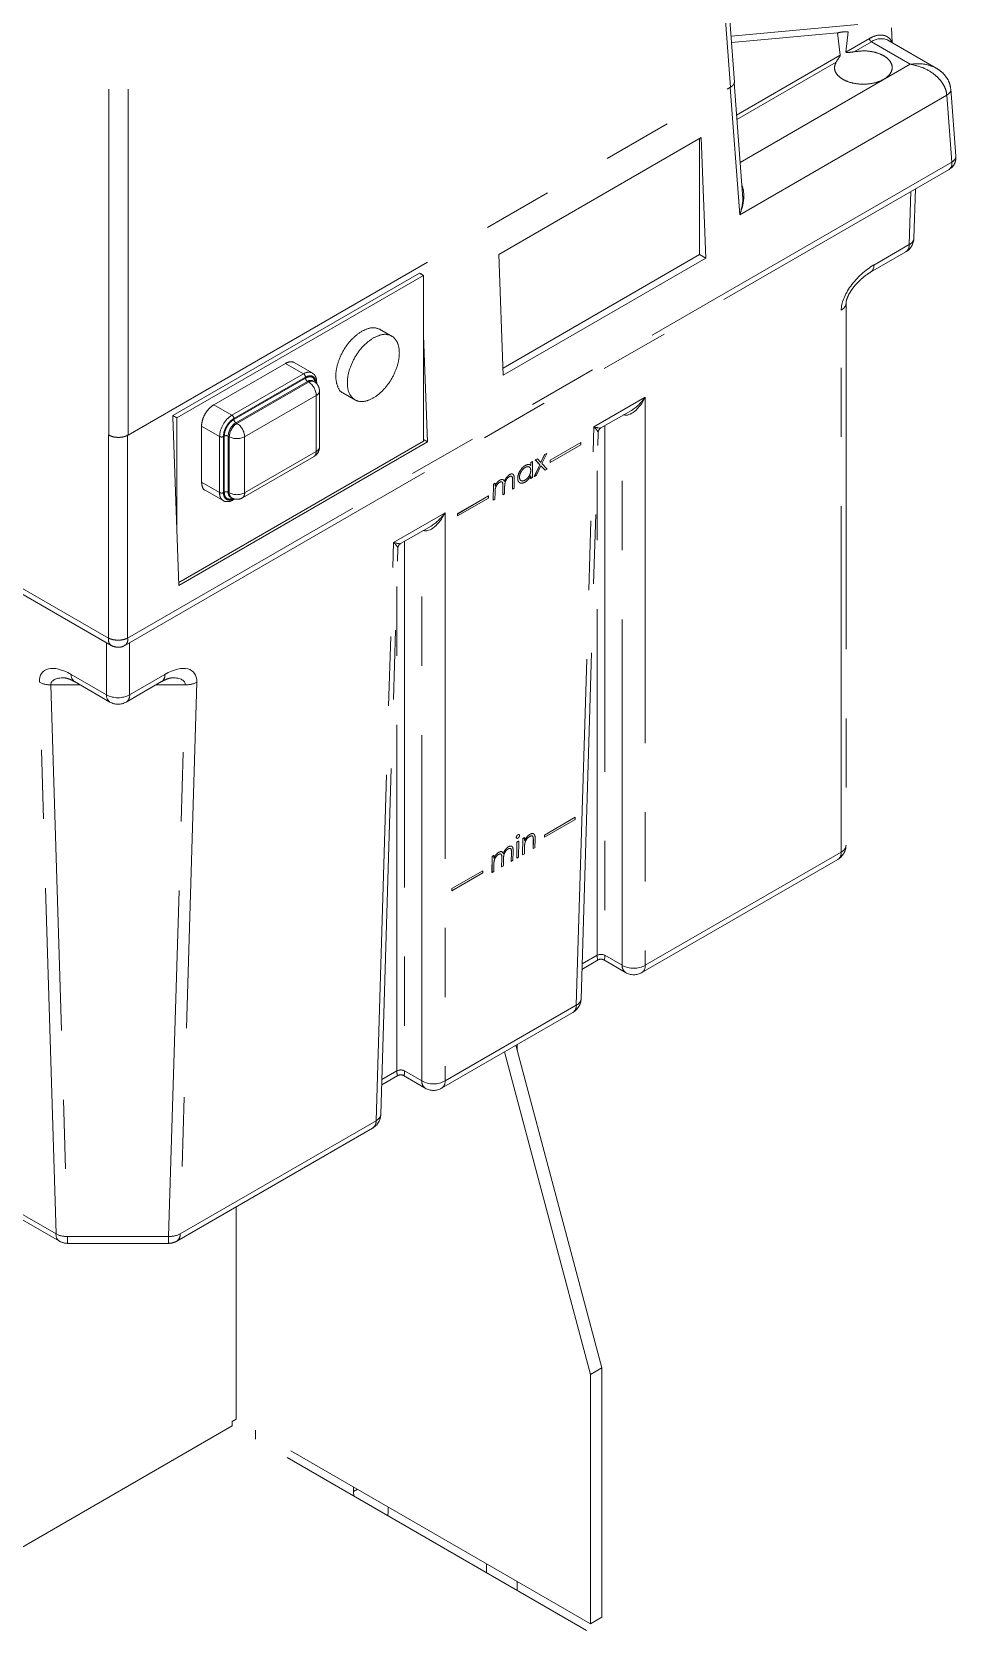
# Paper-space layout 'Blatt1' of a CAD drawing. Header units: millimetres. Extents: x 0 to 1189, y 0 to 841.
# Drawn here: x 793.95 to 810.92, y 115.37 to 144.65 of the extents above; entities that cross this region are included whole.
import ezdxf

# ---------------------------------------------------------------- set-up
doc = ezdxf.new("R2010")
doc.units = ezdxf.units.MM
doc.linetypes.add('PHANTOM', pattern=[12.7, 6.35, -1.27, 1.27, -1.27, 1.27, -1.27])

psp = doc.layouts.new('Blatt1')

# ---------------------------------------------------------------- linework, layer by layer
at = {"color": 8, "linetype": 'PHANTOM', "lineweight": 18}
for p, q in [((806.773, 143.631), (806.176, 151.524)), ((795.36, 137.246), (795.36, 145.484)), ((795.713, 137.246), (795.713, 145.484)), ((809.325, 144.526), (808.893, 144.277)), ((809.36, 144.465), (809.041, 144.281)), ((809.36, 144.465), (810.073, 144.053)), ((808.789, 144.217), (806.886, 143.119)), ((806.892, 143.04), (808.712, 144.091)), ((810.073, 144.053), (806.952, 142.251)), ((806.943, 141.288), (806.766, 143.627)), ((810.745, 143.483), (806.943, 141.288)), ((810.837, 142.254), (810.745, 143.483)), ((810.054, 140.742), (810.084, 141.716)), ((809.406, 140.368), (810.054, 140.742)), ((808.806, 129.592), (808.806, 139.54)), ((798.603, 138.563), (798.935, 138.371)), ((797.62, 137.612), (798.935, 138.371)), ((797.656, 137.55), (798.971, 138.31)), ((797.656, 137.534), (798.971, 138.293)), ((799.006, 138.232), (797.691, 137.473)), ((797.712, 137.461), (799.027, 138.22)), ((799.006, 138.232), (799.027, 138.22)), ((797.854, 137.216), (799.169, 137.975)), ((799.169, 137.975), (799.169, 136.946)), ((804.264, 137.4), (805.209, 137.945)), ((805.209, 137.945), (805.209, 127.515)), ((797.288, 137.803), (797.62, 137.612)), ((797.062, 137.412), (797.394, 137.22)), ((797.691, 137.473), (797.712, 137.461)), ((803.943, 126.785), (804.264, 137.4)), ((804.466, 137.419), (804.466, 127.699)), ((804.784, 127.515), (804.784, 137.603)), ((795.353, 133.519), (795.353, 137.251)), ((795.706, 137.251), (795.706, 133.519)), ((797.394, 136.191), (797.394, 137.22)), ((797.465, 136.191), (797.465, 137.22)), ((797.479, 136.199), (797.479, 137.228)), ((797.55, 137.228), (797.571, 137.216)), ((797.55, 137.228), (797.55, 136.199)), ((797.571, 136.187), (797.571, 137.216)), ((797.854, 136.187), (797.854, 137.216)), ((799.169, 136.946), (797.854, 136.187)), ((804.325, 127.699), (804.325, 136.622)), ((797.062, 136.383), (797.394, 136.191)), ((797.571, 136.187), (797.55, 136.199)), ((802.595, 136.302), (802.594, 136.303)), ((802.772, 136.414), (802.771, 136.415)), ((800.587, 135.277), (801.532, 135.822)), ((801.532, 135.822), (801.532, 125.392)), ((800.266, 124.662), (800.587, 135.277)), ((800.789, 135.296), (800.789, 125.576)), ((801.108, 125.392), (801.108, 135.48)), ((800.648, 125.576), (800.648, 134.5)), ((795.353, 133.501), (795.354, 133.519)), ((795.318, 132.48), (795.318, 133.437)), ((795.742, 133.437), (795.742, 132.48)), ((794.391, 122.585), (794.085, 132.71)), ((794.83, 132.664), (794.297, 132.664)), ((794.297, 132.664), (794.603, 122.539)), ((794.67, 132.854), (795.318, 132.48)), ((795.742, 132.48), (796.39, 132.854)), ((796.763, 132.664), (796.229, 132.664)), ((796.457, 122.539), (796.763, 132.664)), ((796.975, 132.71), (796.669, 122.585)), ((803.154, 129.795), (803.153, 129.796)), ((802.574, 129.472), (802.573, 129.472)), ((802.751, 129.584), (802.75, 129.584)), ((805.209, 127.515), (808.806, 129.592)), ((804.05, 127.54), (804.325, 127.699)), ((804.466, 127.699), (804.784, 127.515)), ((801.532, 125.392), (803.943, 126.785)), ((800.373, 125.418), (800.648, 125.576)), ((800.789, 125.576), (801.108, 125.392)), ((790.425, 124.874), (794.391, 122.585)), ((796.669, 122.585), (800.266, 124.662)), ((794.603, 122.539), (796.457, 122.539)), ((794.603, 122.539), (794.603, 122.412)), ((796.457, 122.539), (796.457, 122.412)), ((799.853, 117.859), (799.924, 117.9))]:
    psp.add_line(p, q, dxfattribs=at)
at = {"color": 7, "linetype": 'PHANTOM', "lineweight": 18}
for p, q in [((806.847, 143.726), (806.248, 151.641)), ((809.114, 144.782), (806.783, 144.566)), ((808.893, 144.277), (808.934, 144.647)), ((809.731, 144.72), (809.741, 144.461)), ((806.792, 144.449), (808.74, 144.629)), ((808.789, 144.217), (808.74, 144.629)), ((810.548, 143.982), (809.66, 144.495)), ((795.713, 137.246), (806.773, 143.631)), ((806.996, 141.669), (806.841, 143.717)), ((810.91, 142.368), (810.817, 143.6)), ((802.521, 140.564), (806.235, 142.707)), ((806.206, 140.559), (806.206, 142.691)), ((806.235, 142.707), (806.319, 140.493)), ((795.655, 133.387), (810.787, 142.122)), ((810.837, 142.254), (795.706, 133.519)), ((810.837, 142.254), (810.838, 142.255)), ((810.142, 140.86), (810.169, 141.766)), ((802.601, 138.347), (802.521, 140.564)), ((802.597, 138.475), (806.206, 140.559)), ((806.206, 140.559), (806.319, 140.493)), ((809.344, 140.235), (809.992, 140.609)), ((806.319, 140.493), (802.601, 138.347)), ((796.537, 137.607), (801.062, 140.22)), ((796.61, 137.565), (801.136, 140.177)), ((801.062, 140.22), (801.136, 140.177)), ((801.083, 140.207), (801.092, 140.213)), ((801.092, 140.213), (801.093, 140.202)), ((801.136, 137.132), (801.136, 140.177)), ((808.894, 139.667), (808.894, 129.719)), ((800.563, 139.058), (800.332, 139.191)), ((801.136, 139.072), (801.21, 137.122)), ((797.288, 137.803), (798.603, 138.563)), ((799.095, 138.387), (798.763, 138.579)), ((799.127, 138.23), (799.106, 138.242)), ((799.176, 138.185), (799.176, 138.22)), ((799.176, 138.22), (799.176, 138.219)), ((799.227, 137.028), (799.227, 138.057)), ((799.658, 138.022), (799.888, 137.889)), ((796.537, 137.607), (796.538, 137.583)), ((796.61, 137.565), (796.537, 137.607)), ((804.395, 137.378), (804.953, 137.7)), ((796.648, 134.488), (796.537, 137.583)), ((796.61, 137.565), (796.61, 135.545)), ((797.062, 136.383), (797.062, 137.412)), ((795.353, 137.251), (795.36, 137.246)), ((796.646, 134.54), (801.136, 137.132)), ((801.21, 137.122), (796.648, 134.488)), ((801.136, 137.164), (801.21, 137.122)), ((804.027, 137.111), (803.461, 136.784)), ((803.461, 136.743), (804.027, 137.07)), ((804.028, 137.11), (803.462, 136.784)), ((804.028, 137.11), (804.027, 137.111)), ((804.027, 137.07), (804.028, 137.11)), ((804.031, 126.902), (804.345, 137.294)), ((797.812, 136.095), (799.127, 136.854)), ((803.108, 136.689), (803.109, 136.744)), ((803.109, 136.744), (803.141, 136.762)), ((803.11, 136.743), (803.109, 136.744)), ((803.109, 136.688), (803.11, 136.743)), ((803.11, 136.743), (803.141, 136.761)), ((803.141, 136.761), (803.137, 136.466)), ((803.141, 136.761), (803.141, 136.762)), ((803.19, 136.791), (803.228, 136.812)), ((803.274, 136.703), (803.19, 136.791)), ((803.191, 136.79), (803.19, 136.791)), ((803.191, 136.79), (803.229, 136.812)), ((803.275, 136.703), (803.191, 136.79)), ((803.229, 136.812), (803.228, 136.812)), ((803.229, 136.812), (803.294, 136.744)), ((803.293, 136.744), (803.361, 136.889)), ((803.294, 136.744), (803.362, 136.889)), ((803.4, 136.911), (803.312, 136.724)), ((803.361, 136.889), (803.399, 136.911)), ((803.362, 136.889), (803.361, 136.889)), ((803.362, 136.889), (803.4, 136.911)), ((803.4, 136.911), (803.399, 136.911)), ((803.461, 136.784), (803.461, 136.744)), ((803.462, 136.784), (803.461, 136.784)), ((803.462, 136.784), (803.461, 136.743)), ((803.461, 136.743), (803.461, 136.744)), ((802.719, 136.522), (802.718, 136.523)), ((802.867, 136.457), (802.866, 136.458)), ((803.005, 136.688), (803.004, 136.688)), ((803.104, 136.448), (803.105, 136.498)), ((803.105, 136.447), (803.104, 136.448)), ((803.105, 136.447), (803.106, 136.499)), ((803.137, 136.466), (803.105, 136.447)), ((803.107, 136.595), (803.107, 136.595)), ((803.172, 136.487), (803.274, 136.703)), ((803.173, 136.487), (803.172, 136.487)), ((803.173, 136.487), (803.275, 136.703)), ((803.211, 136.508), (803.173, 136.487)), ((803.293, 136.683), (803.211, 136.508)), ((803.275, 136.703), (803.274, 136.703)), ((803.37, 136.601), (803.293, 136.683)), ((803.371, 136.601), (803.293, 136.683)), ((803.312, 136.724), (803.409, 136.623)), ((803.371, 136.601), (803.37, 136.601)), ((803.409, 136.623), (803.371, 136.601)), ((797.128, 136.236), (797.46, 136.044)), ((802.415, 136.05), (802.42, 136.346)), ((802.416, 136.05), (802.421, 136.345)), ((802.42, 136.346), (802.452, 136.364)), ((802.421, 136.345), (802.42, 136.346)), ((802.421, 136.345), (802.452, 136.364)), ((802.45, 136.192), (802.448, 136.068)), ((802.452, 136.364), (802.452, 136.312)), ((802.452, 136.364), (802.452, 136.364)), ((802.488, 136.375), (802.487, 136.375)), ((802.542, 136.42), (802.541, 136.421)), ((802.592, 136.152), (802.594, 136.303)), ((802.593, 136.152), (802.592, 136.152)), ((802.593, 136.152), (802.595, 136.302)), ((802.625, 136.17), (802.593, 136.152)), ((802.626, 136.285), (802.625, 136.17)), ((802.769, 136.254), (802.771, 136.415)), ((802.77, 136.254), (802.769, 136.254)), ((802.77, 136.254), (802.772, 136.414)), ((802.801, 136.272), (802.77, 136.254)), ((802.804, 136.432), (802.801, 136.272)), ((803.001, 136.418), (803, 136.419)), ((797.591, 136.107), (797.612, 136.095)), ((797.645, 136.058), (797.672, 136.073)), ((802.33, 136.131), (801.764, 135.805)), ((801.764, 135.764), (802.33, 136.09)), ((802.331, 136.131), (801.765, 135.804)), ((802.331, 136.131), (802.33, 136.131)), ((802.33, 136.09), (802.331, 136.131)), ((802.416, 136.05), (802.415, 136.05)), ((802.448, 136.068), (802.416, 136.05)), ((800.718, 135.255), (801.277, 135.578)), ((801.764, 135.805), (801.764, 135.764)), ((801.765, 135.804), (801.764, 135.805)), ((801.765, 135.804), (801.764, 135.764)), ((801.764, 135.764), (801.764, 135.764)), ((800.354, 124.78), (800.668, 135.172)), ((792.866, 134.852), (795.405, 133.387)), ((795.353, 133.519), (792.955, 134.904)), ((795.353, 133.519), (795.354, 133.519)), ((795.706, 133.519), (795.706, 133.519)), ((794.732, 132.721), (795.38, 132.347)), ((795.68, 132.347), (796.328, 132.721)), ((803.922, 130.232), (803.356, 129.905)), ((803.356, 129.864), (803.922, 130.191)), ((803.923, 130.231), (803.357, 129.905)), ((803.923, 130.231), (803.922, 130.232)), ((803.922, 130.191), (803.923, 130.231)), ((802.841, 129.862), (802.84, 129.862)), ((802.848, 129.481), (802.852, 129.777)), ((802.848, 129.481), (802.853, 129.776)), ((802.852, 129.777), (802.884, 129.795)), ((802.853, 129.776), (802.852, 129.777)), ((802.853, 129.776), (802.885, 129.795)), ((802.87, 129.91), (802.87, 129.91)), ((802.885, 129.795), (802.88, 129.499)), ((802.885, 129.795), (802.884, 129.795)), ((802.956, 129.544), (802.961, 129.84)), ((802.957, 129.544), (802.962, 129.839)), ((802.961, 129.84), (802.993, 129.858)), ((802.962, 129.839), (802.961, 129.84)), ((802.962, 129.839), (802.993, 129.858)), ((802.993, 129.858), (802.993, 129.804)), ((802.993, 129.858), (802.993, 129.858)), ((803.092, 129.92), (803.091, 129.92)), ((803.151, 129.86), (803.151, 129.861)), ((803.151, 129.657), (803.153, 129.796)), ((803.152, 129.656), (803.154, 129.795)), ((803.186, 129.825), (803.184, 129.674)), ((803.356, 129.905), (803.356, 129.865)), ((803.357, 129.905), (803.356, 129.905)), ((803.357, 129.905), (803.356, 129.864)), ((803.356, 129.864), (803.356, 129.865)), ((802.394, 129.22), (802.399, 129.515)), ((802.395, 129.219), (802.4, 129.515)), ((802.399, 129.515), (802.431, 129.534)), ((802.4, 129.515), (802.399, 129.515)), ((802.4, 129.515), (802.431, 129.533)), ((802.431, 129.533), (802.431, 129.534)), ((802.431, 129.533), (802.431, 129.482)), ((802.467, 129.544), (802.466, 129.544)), ((802.52, 129.59), (802.52, 129.59)), ((802.571, 129.322), (802.573, 129.472)), ((802.572, 129.321), (802.574, 129.472)), ((802.605, 129.454), (802.604, 129.339)), ((802.697, 129.692), (802.697, 129.692)), ((802.748, 129.424), (802.75, 129.584)), ((802.749, 129.423), (802.748, 129.424)), ((802.749, 129.423), (802.751, 129.584)), ((802.78, 129.442), (802.749, 129.423)), ((802.783, 129.602), (802.78, 129.442)), ((802.88, 129.499), (802.848, 129.481)), ((802.848, 129.481), (802.848, 129.481)), ((802.957, 129.544), (802.956, 129.544)), ((802.989, 129.562), (802.957, 129.544)), ((802.99, 129.669), (802.989, 129.562)), ((803.152, 129.656), (803.151, 129.657)), ((803.184, 129.674), (803.152, 129.656)), ((805.147, 127.382), (808.744, 129.459)), ((802.225, 129.252), (801.659, 128.926)), ((801.659, 128.885), (802.225, 129.211)), ((802.226, 129.252), (801.66, 128.925)), ((802.226, 129.252), (802.225, 129.252)), ((802.225, 129.211), (802.226, 129.252)), ((802.395, 129.219), (802.394, 129.22)), ((802.427, 129.237), (802.395, 129.219)), ((802.429, 129.362), (802.427, 129.237)), ((802.572, 129.321), (802.571, 129.322)), ((802.604, 129.339), (802.572, 129.321)), ((801.659, 128.926), (801.659, 128.885)), ((801.66, 128.925), (801.659, 128.926)), ((801.66, 128.925), (801.659, 128.885)), ((801.659, 128.885), (801.659, 128.885)), ((804.047, 127.441), (804.346, 127.614)), ((804.446, 127.614), (804.847, 127.382)), ((801.47, 125.259), (803.881, 126.652)), ((802.623, 125.925), (804.202, 120.003)), ((802.835, 126.047), (804.414, 120.125)), ((802.858, 126.061), (802.858, 125.959)), ((800.37, 125.319), (800.669, 125.491)), ((800.769, 125.491), (801.17, 125.259)), ((790.425, 124.777), (794.453, 122.452)), ((796.607, 122.452), (800.204, 124.529)), ((797.697, 123.081), (797.697, 119.186)), ((794.603, 122.412), (796.457, 122.412)), ((804.414, 120.125), (804.202, 120.003)), ((804.414, 120.125), (804.414, 115.553)), ((804.202, 120.003), (804.202, 115.43)), ((797.697, 119.186), (797.626, 119.145)), ((804.202, 115.43), (797.697, 119.186)), ((797.626, 119.063), (792.652, 116.192)), ((797.626, 119.063), (797.626, 119.145)), ((804.131, 115.308), (797.626, 119.063)), ((798.05, 118.818), (798.05, 118.981)), ((799.853, 117.859), (799.853, 117.941)), ((799.861, 117.773), (799.853, 117.859)), ((800.49, 117.491), (800.482, 117.414)), ((800.49, 117.573), (800.49, 117.491)), ((802.293, 116.369), (802.293, 116.532)), ((802.858, 116.206), (802.858, 116.042)), ((804.414, 115.553), (804.202, 115.43))]:
    psp.add_line(p, q, dxfattribs=at)
at = {"color": 7, "linetype": 'PHANTOM', "lineweight": 18, "flags": 128}
psp.add_lwpolyline([(809.66, 144.495), (809.653, 144.499), (809.65, 144.5)], dxfattribs=at)
at = {"color": 8, "linetype": 'PHANTOM', "lineweight": 18}
for centre, radius, start, end in [((809.401, 144.53), 0.0768, 182.6055, 237.3945), ((809.538, 144.214), 0.308, 68.6184, 125.2229), ((810.707, 142.229), 0.133, 306.6204, 11.2374), ((809.995, 140.878), 0.148, 293.594, 352.9636), ((809.906, 140.73), 0.149, 305.3585, 4.6077), ((809.258, 140.356), 0.149, 305.7014, 4.5786), ((808.739, 139.681), 0.156, 295.6401, 354.8642), ((799.028, 138.249), 0.153, 63.8849, 127.2693), ((798.894, 138.306), 0.0768, 2.6055, 57.3945), ((799.048, 138.297), 0.0768, 182.6055, 237.3945), ((799.065, 138.15), 0.101, 66.3734, 125.558), ((799.086, 138.138), 0.101, 65.7021, 125.6168), ((798.862, 137.961), 0.307, 2.6055, 57.3945), ((799.127, 138.066), 0.101, 294.3755, 354.2961), ((797.885, 137.197), 0.492, 122.6055, 177.3945), ((797.579, 137.547), 0.0768, 2.6055, 57.3945), ((797.857, 137.214), 0.307, 122.6055, 177.3945), ((797.878, 137.202), 0.307, 122.6055, 177.3945), ((797.732, 137.538), 0.0768, 182.6055, 237.3945), ((797.547, 137.202), 0.307, 2.6055, 57.3945), ((797.429, 137.288), 0.0769, 242.6097, 297.3903), ((797.514, 137.16), 0.0769, 62.6097, 117.3903), ((797.712, 137.489), 0.307, 242.6097, 297.3903), ((799.127, 137.038), 0.101, 294.3747, 354.3052), ((799.071, 136.935), 0.0986, 305.0133, 6.2988), ((797.554, 136.175), 0.161, 174.3939, 234.1378), ((797.429, 136.259), 0.0769, 242.6097, 297.3903), ((797.514, 136.131), 0.0769, 62.6097, 117.3903), ((797.647, 136.188), 0.0983, 173.6387, 235.6728), ((797.669, 136.176), 0.0986, 173.7003, 234.9959), ((797.712, 136.46), 0.307, 242.6097, 297.3903), ((797.756, 136.176), 0.0985, 304.8922, 6.3099), ((797.63, 136.078), 0.0252, 306.4028, 5.5587), ((795.58, 133.492), 0.129, 305.3914, 12.3792), ((795.478, 133.489), 0.126, 174.3804, 234.2929), ((794.279, 133.09), 0.427, 242.9134, 272.3715), ((794.818, 132.842), 0.149, 175.3923, 234.6415), ((796.242, 132.842), 0.149, 305.3585, 4.6077), ((796.781, 133.09), 0.427, 267.6285, 297.0866), ((795.466, 132.468), 0.149, 175.3923, 234.6415), ((795.53, 132.874), 0.448, 241.7256, 298.2744), ((795.594, 132.468), 0.149, 305.3585, 4.6077), ((808.739, 129.733), 0.156, 295.6401, 354.8642), ((808.658, 129.58), 0.149, 305.3585, 4.6077), ((804.396, 127.567), 0.149, 61.7256, 118.2744), ((804.997, 127.909), 0.448, 241.7256, 298.2744), ((804.933, 127.503), 0.149, 175.3923, 234.6415), ((805.061, 127.503), 0.149, 305.3585, 4.6077), ((803.795, 126.773), 0.149, 305.3585, 4.6077), ((803.884, 126.92), 0.148, 293.594, 352.9636), ((800.719, 125.445), 0.149, 61.7256, 118.2744), ((801.256, 125.381), 0.149, 175.3923, 234.6415), ((801.32, 125.787), 0.448, 241.7256, 298.2744), ((801.384, 125.381), 0.149, 305.3585, 4.6077), ((800.207, 124.798), 0.148, 293.594, 352.9636), ((800.118, 124.65), 0.149, 305.3585, 4.6077), ((794.539, 122.573), 0.149, 175.3923, 234.6415), ((794.585, 122.965), 0.427, 242.9134, 272.3715), ((796.474, 122.965), 0.427, 267.6285, 297.0866), ((796.521, 122.573), 0.149, 305.3585, 4.6077)]:
    psp.add_arc(centre, radius, start, end, dxfattribs=at)
at = {"color": 7, "linetype": 'PHANTOM', "lineweight": 18}
for centre, radius, start, end in [((809.842, 140.869), 0.3, 299.9973, 358.2684), ((795.53, 132.607), 0.3, 240.0027, 299.9973), ((808.594, 129.719), 0.3, 299.9973, 0), ((804.396, 127.527), 0.1, 61.6349, 115.1038), ((804.997, 127.642), 0.3, 240.0027, 299.9973), ((803.731, 126.911), 0.3, 299.9973, 358.2684), ((800.719, 125.404), 0.1, 61.6349, 115.1038), ((801.32, 125.519), 0.3, 240.0027, 299.9973), ((800.054, 124.789), 0.3, 299.9973, 358.2684), ((794.603, 122.712), 0.3, 240.0027, 270), ((796.457, 122.712), 0.3, 270, 299.9973)]:
    psp.add_arc(centre, radius, start, end, dxfattribs=at)
at = {"color": 8, "linetype": 'PHANTOM', "lineweight": 18}
for centre, major_axis, ratio, start_param, end_param in [((809.406, 139.887), (0.536, 0.526), 0.512361, 1.105369, 2.676166), ((804.997, 138.072), (0.199, 0.449), 0.500498, 3.197682, 4.651326), ((804.997, 138.072), (0.291, 0.397), 0.500188, 3.991982, 4.760008), ((804.052, 137.526), (0.292, -0.236), 0.123085, 0.093428, 0.861228), ((804.052, 137.526), (0.346, -0.145), 0.122698, 5.422038, 6.204263), ((801.32, 135.949), (0.199, 0.449), 0.500498, 3.197682, 4.651326), ((801.32, 135.949), (0.291, 0.397), 0.500188, 3.991982, 4.760008), ((800.375, 135.404), (0.292, -0.236), 0.123085, 0.093428, 0.861228), ((800.375, 135.404), (0.346, -0.145), 0.122698, 5.422038, 6.204263), ((794.685, 132.364), (0.536, -0.536), 0.502138, 2.060629, 3.631425), ((796.375, 132.364), (0.536, 0.536), 0.502138, 5.793353, 7.364149), ((794.897, 132.491), (0.595, -0.208), 0.363034, 2.337047, 3.29244), ((796.163, 132.491), (0.595, 0.208), 0.363034, 6.132338, 7.087731), ((804.396, 127.989), (0.054, 0.376), 0.119805, 2.46768, 3.235706), ((804.396, 127.989), (-0.054, 0.376), 0.119805, 3.047479, 3.815505), ((800.719, 125.866), (0.054, 0.376), 0.119805, 2.46768, 3.235706), ((800.719, 125.866), (-0.054, 0.376), 0.119805, 3.047479, 3.815505)]:
    psp.add_ellipse(centre, major_axis=major_axis, ratio=ratio, start_param=start_param, end_param=end_param, dxfattribs=at)
at = {"color": 7, "linetype": 'PHANTOM', "lineweight": 18}
for points in [[(808.74, 144.629), (808.766, 144.635), (808.818, 144.648), (808.895, 144.647), (808.934, 144.647)], [(809.041, 144.281), (809.099, 144.289), (809.214, 144.305), (809.393, 144.285), (809.55, 144.235), (809.669, 144.157), (809.738, 144.061), (809.748, 143.957), (809.698, 143.857), (809.593, 143.772), (809.446, 143.712), (809.273, 143.683), (809.094, 143.689), (808.927, 143.728), (808.792, 143.797), (808.705, 143.888), (808.671, 143.991), (808.698, 144.058), (808.712, 144.091)], [(800.216, 139.03), (800.279, 139.058), (800.404, 139.114), (800.563, 139.078), (800.669, 138.957), (800.706, 138.762), (800.669, 138.524), (800.563, 138.279), (800.404, 138.065), (800.216, 137.914), (800.029, 137.848), (799.87, 137.879), (799.764, 138.001), (799.727, 138.196), (799.764, 138.435), (799.87, 138.678), (800.029, 138.897), (800.154, 138.986), (800.216, 139.03)], [(797.062, 137.412), (797.065, 137.448), (797.072, 137.52), (797.124, 137.637), (797.199, 137.74), (797.258, 137.782), (797.288, 137.803)]]:
    psp.add_open_spline(points, degree=3, dxfattribs=at)
at = {"color": 8, "linetype": 'PHANTOM', "lineweight": 18}
for points, knots in [([(809.741, 144.461), (809.72, 144.492), (809.688, 144.539), (809.633, 144.569), (809.603, 144.579), (809.587, 144.583), (809.579, 144.585), (809.575, 144.585), (809.573, 144.586), (809.572, 144.586), (809.572, 144.586), (809.571, 144.586), (809.571, 144.586), (809.571, 144.586), (809.571, 144.586), (809.571, 144.586), (809.571, 144.586), (809.571, 144.586), (809.571, 144.586), (809.571, 144.586), (809.571, 144.586), (809.57, 144.586), (809.568, 144.586), (809.527, 144.592), (809.447, 144.587), (809.363, 144.545), (809.325, 144.526)], [0, 0, 0, 0, 0.245078, 0.372548, 0.436431, 0.468377, 0.484351, 0.492337, 0.496331, 0.498327, 0.499326, 0.499825, 0.500075, 0.500199, 0.500262, 0.500293, 0.500309, 0.500316, 0.50032, 0.500322, 0.500324, 0.50085, 0.504841, 0.515795, 0.780174, 1, 1, 1, 1]), ([(810.073, 144.053), (810.156, 144.06), (810.325, 144.075), (810.466, 144.017), (810.538, 143.988)], [0, 0, 0, 0, 0.489717, 1, 1, 1, 1]), ([(810.745, 143.483), (810.741, 143.513), (810.732, 143.575), (810.691, 143.669), (810.628, 143.762), (810.51, 143.879), (810.322, 143.997), (810.155, 144.035), (810.073, 144.053)], [0, 0, 0, 0, 0.110883, 0.224851, 0.346771, 0.478073, 0.744403, 1, 1, 1, 1]), ([(810.815, 143.595), (810.816, 143.592), (810.824, 143.572), (810.804, 143.53), (810.764, 143.499), (810.745, 143.483)], [0, 0, 0, 0, 0.052839, 0.52642, 1, 1, 1, 1]), ([(806.984, 141.822), (806.99, 141.808), (807.015, 141.744), (807.022, 141.615), (807.001, 141.447), (806.962, 141.341), (806.943, 141.288)], [0, 0, 0, 0, 0.0822952, 0.3863607, 0.692556, 1, 1, 1, 1]), ([(806.943, 141.288), (806.975, 141.398), (807.012, 141.523), (806.994, 141.651), (806.991, 141.668)], [0, 0, 0, 0, 0.869214, 1, 1, 1, 1]), ([(798.971, 138.31), (798.995, 138.321), (799.032, 138.337), (799.076, 138.336), (799.107, 138.325), (799.131, 138.304), (799.155, 138.266), (799.159, 138.226), (799.162, 138.199)], [0, 0, 0, 0, 0.239443, 0.369785, 0.5, 0.630342, 0.760557, 1, 1, 1, 1]), ([(798.971, 138.293), (798.993, 138.303), (799.027, 138.319), (799.069, 138.317), (799.097, 138.307), (799.119, 138.288), (799.135, 138.266), (799.138, 138.247), (799.139, 138.241)], [0, 0, 0, 0, 0.2902067, 0.4480223, 0.6060038, 0.7638195, 0.9218011, 1, 1, 1, 1]), ([(797.465, 137.22), (797.467, 137.249), (797.471, 137.294), (797.495, 137.359), (797.52, 137.408), (797.55, 137.454), (797.595, 137.508), (797.632, 137.534), (797.656, 137.55)], [0, 0, 0, 0, 0.239443, 0.369785, 0.5, 0.630342, 0.760557, 1, 1, 1, 1]), ([(797.479, 137.228), (797.481, 137.255), (797.485, 137.297), (797.507, 137.357), (797.53, 137.403), (797.558, 137.445), (797.599, 137.494), (797.633, 137.518), (797.656, 137.534)], [0, 0, 0, 0, 0.239443, 0.369653, 0.5, 0.63021, 0.760557, 1, 1, 1, 1]), ([(797.656, 136.081), (797.632, 136.07), (797.595, 136.053), (797.55, 136.055), (797.52, 136.066), (797.495, 136.086), (797.471, 136.124), (797.467, 136.165), (797.465, 136.191)], [0, 0, 0, 0, 0.2394429, 0.3697849, 0.5000001, 0.6303419, 0.7605571, 1, 1, 1, 1]), ([(797.608, 136.08), (797.602, 136.078), (797.584, 136.07), (797.558, 136.073), (797.53, 136.083), (797.507, 136.102), (797.485, 136.137), (797.481, 136.175), (797.479, 136.199)], [0, 0, 0, 0, 0.0783011, 0.2360992, 0.3940632, 0.5518614, 0.7098255, 1, 1, 1, 1])]:
    psp.add_open_spline(points, degree=3, knots=knots, dxfattribs=at)
at = {"color": 7, "linetype": 'PHANTOM', "lineweight": 18}
for points, knots in [([(808.712, 144.091), (808.727, 144.115), (808.747, 144.148), (808.777, 144.19), (808.787, 144.207), (808.789, 144.213), (808.789, 144.216), (808.789, 144.217), (808.789, 144.217)], [0, 0, 0, 0, 0.6464128, 0.878906, 0.9535389, 0.978692, 0.9895142, 1, 1, 1, 1]), ([(809.041, 144.281), (809.007, 144.276), (808.959, 144.269), (808.915, 144.268), (808.899, 144.27), (808.894, 144.272), (808.893, 144.275), (808.893, 144.276), (808.893, 144.277)], [0, 0, 0, 0, 0.609912, 0.848885, 0.930556, 0.970398, 0.985813, 1, 1, 1, 1]), ([(810.817, 143.595), (810.81, 143.638), (810.796, 143.723), (810.729, 143.832), (810.646, 143.92), (810.581, 143.961), (810.549, 143.982)], [0, 0, 0, 0, 0.268099, 0.524429, 0.766866, 1, 1, 1, 1]), ([(806.773, 143.631), (806.784, 143.638), (806.807, 143.653), (806.835, 143.687), (806.852, 143.717), (806.845, 143.737), (806.844, 143.739)], [0, 0, 0, 0, 0.247316, 0.48808, 0.94795, 1, 1, 1, 1]), ([(810.785, 142.124), (810.803, 142.135), (810.848, 142.162), (810.893, 142.232), (810.912, 142.306), (810.914, 142.354), (810.909, 142.373), (810.909, 142.374)], [0, 0, 0, 0, 0.215923, 0.526944, 0.804673, 0.993249, 1, 1, 1, 1]), ([(810.908, 142.368), (810.909, 142.366), (810.916, 142.346), (810.896, 142.303), (810.857, 142.271), (810.838, 142.255)], [0, 0, 0, 0, 0.052327, 0.526135, 1, 1, 1, 1]), ([(808.894, 139.667), (808.894, 139.671), (808.894, 139.682), (808.901, 139.716), (808.918, 139.768), (808.951, 139.84), (809.005, 139.926), (809.08, 140.02), (809.172, 140.112), (809.264, 140.186), (809.321, 140.221), (809.344, 140.235)], [0, 0, 0, 0, 0.042743, 0.101263, 0.168013, 0.257978, 0.376689, 0.520266, 0.687363, 0.871823, 1, 1, 1, 1]), ([(799.667, 138.017), (799.667, 138.017), (799.615, 138.027), (799.555, 138.131), (799.514, 138.317), (799.552, 138.558), (799.658, 138.8), (799.817, 139.02), (799.942, 139.108), (800.004, 139.153)], [0, 0, 0, 0, 0.000034, 0.166695, 0.333356, 0.500017, 0.666678, 0.833339, 1, 1, 1, 1]), ([(800.004, 139.153), (800.067, 139.182), (800.194, 139.24), (800.292, 139.204), (800.342, 139.186)], [0, 0, 0, 0, 0.500051, 1, 1, 1, 1]), ([(798.603, 138.563), (798.633, 138.576), (798.693, 138.604), (798.74, 138.587), (798.763, 138.579)], [0, 0, 0, 0, 0.500051, 1, 1, 1, 1]), ([(799.175, 138.219), (799.175, 138.229), (799.176, 138.26), (799.164, 138.305), (799.139, 138.354), (799.11, 138.375), (799.096, 138.386)], [0, 0, 0, 0, 0.141687, 0.419952, 0.709975, 1, 1, 1, 1]), ([(799.201, 138.157), (799.186, 138.177), (799.165, 138.206), (799.136, 138.224), (799.127, 138.229)], [0, 0, 0, 0, 0.722092, 1, 1, 1, 1]), ([(799.227, 138.057), (799.226, 138.073), (799.224, 138.108), (799.209, 138.14), (799.201, 138.157)], [0, 0, 0, 0, 0.473891, 1, 1, 1, 1]), ([(804.346, 137.297), (804.345, 137.297), (804.344, 137.31), (804.353, 137.334), (804.369, 137.36), (804.385, 137.37), (804.391, 137.374)], [0, 0, 0, 0, 0.017959, 0.401565, 0.790662, 1, 1, 1, 1]), ([(795.36, 137.246), (795.373, 137.24), (795.398, 137.227), (795.457, 137.21), (795.537, 137.201), (795.617, 137.21), (795.675, 137.227), (795.701, 137.24), (795.713, 137.246)], [0, 0, 0, 0, 0.130448, 0.25744, 0.5, 0.742554, 0.869548, 1, 1, 1, 1]), ([(799.127, 136.855), (799.146, 136.868), (799.185, 136.895), (799.218, 136.958), (799.23, 137.005), (799.227, 137.028), (799.227, 137.028)], [0, 0, 0, 0, 0.326743, 0.668288, 0.998217, 1, 1, 1, 1]), ([(802.542, 136.42), (802.552, 136.425), (802.572, 136.435), (802.606, 136.432), (802.616, 136.41), (802.623, 136.396)], [0, 0, 0, 0, 0.280809, 0.561507, 1, 1, 1, 1]), ([(802.622, 136.397), (802.628, 136.411), (802.64, 136.439), (802.672, 136.488), (802.7, 136.51), (802.718, 136.523)], [0, 0, 0, 0, 0.281263, 0.562094, 1, 1, 1, 1]), ([(802.623, 136.396), (802.629, 136.411), (802.641, 136.439), (802.672, 136.487), (802.701, 136.509), (802.719, 136.522)], [0, 0, 0, 0, 0.281263, 0.562094, 1, 1, 1, 1]), ([(802.712, 136.483), (802.705, 136.478), (802.69, 136.468), (802.67, 136.446), (802.653, 136.42), (802.635, 136.382), (802.628, 136.336), (802.627, 136.302), (802.626, 136.285)], [0, 0, 0, 0, 0.124988, 0.250005, 0.3751, 0.5002, 0.749432, 1, 1, 1, 1]), ([(802.772, 136.414), (802.773, 136.44), (802.775, 136.472), (802.756, 136.49), (802.739, 136.495), (802.723, 136.488), (802.712, 136.483)], [0, 0, 0, 0, 0.499445, 0.624933, 0.750561, 1, 1, 1, 1]), ([(802.718, 136.523), (802.729, 136.528), (802.747, 136.538), (802.762, 136.534), (802.767, 136.532)], [0, 0, 0, 0, 0.593908, 1, 1, 1, 1]), ([(802.719, 136.522), (802.729, 136.528), (802.751, 136.538), (802.778, 136.533), (802.804, 136.503), (802.804, 136.462), (802.804, 136.432)], [0, 0, 0, 0, 0.186885, 0.373579, 0.560268, 1, 1, 1, 1]), ([(802.771, 136.415), (802.772, 136.44), (802.774, 136.472), (802.756, 136.49), (802.749, 136.492), (802.746, 136.492)], [0, 0, 0, 0, 0.700919, 0.877029, 1, 1, 1, 1]), ([(802.866, 136.458), (802.869, 136.482), (802.875, 136.53), (802.913, 136.601), (802.958, 136.657), (802.989, 136.678), (803.004, 136.688)], [0, 0, 0, 0, 0.279413, 0.559191, 0.779548, 1, 1, 1, 1]), ([(802.914, 136.372), (802.907, 136.373), (802.888, 136.377), (802.87, 136.407), (802.868, 136.441), (802.866, 136.458)], [0, 0, 0, 0, 0.199154, 0.599436, 1, 1, 1, 1]), ([(802.867, 136.457), (802.87, 136.481), (802.876, 136.53), (802.914, 136.601), (802.958, 136.656), (802.99, 136.677), (803.005, 136.688)], [0, 0, 0, 0, 0.279413, 0.559191, 0.779548, 1, 1, 1, 1]), ([(802.999, 136.381), (802.98, 136.372), (802.94, 136.355), (802.897, 136.371), (802.87, 136.406), (802.868, 136.44), (802.867, 136.457)], [0, 0, 0, 0, 0.279573, 0.559333, 0.779589, 1, 1, 1, 1]), ([(803.005, 136.652), (802.99, 136.641), (802.959, 136.62), (802.925, 136.569), (802.903, 136.518), (802.9, 136.49), (802.899, 136.475)], [0, 0, 0, 0, 0.279767, 0.559291, 0.779719, 1, 1, 1, 1]), ([(802.899, 136.475), (802.901, 136.459), (802.904, 136.427), (802.932, 136.405), (802.966, 136.402), (802.989, 136.413), (803.001, 136.418)], [0, 0, 0, 0, 0.279429, 0.559146, 0.77957, 1, 1, 1, 1]), ([(803.106, 136.499), (803.089, 136.471), (803.058, 136.421), (803.018, 136.393), (802.999, 136.381)], [0, 0, 0, 0, 0.558763, 1, 1, 1, 1]), ([(803, 136.419), (803.016, 136.43), (803.046, 136.451), (803.082, 136.501), (803.103, 136.552), (803.105, 136.581), (803.107, 136.595)], [0, 0, 0, 0, 0.279822, 0.559387, 0.779603, 1, 1, 1, 1]), ([(803.001, 136.418), (803.016, 136.429), (803.047, 136.451), (803.082, 136.501), (803.104, 136.552), (803.106, 136.58), (803.107, 136.595)], [0, 0, 0, 0, 0.279822, 0.559387, 0.779603, 1, 1, 1, 1]), ([(803.004, 136.688), (803.028, 136.699), (803.069, 136.717), (803.096, 136.698), (803.108, 136.689)], [0, 0, 0, 0, 0.559062, 1, 1, 1, 1]), ([(803.005, 136.688), (803.028, 136.698), (803.07, 136.717), (803.097, 136.697), (803.109, 136.688)], [0, 0, 0, 0, 0.559062, 1, 1, 1, 1]), ([(803.107, 136.595), (803.106, 136.611), (803.103, 136.644), (803.075, 136.666), (803.041, 136.669), (803.017, 136.658), (803.005, 136.652)], [0, 0, 0, 0, 0.27966, 0.55921, 0.779487, 1, 1, 1, 1]), ([(803.107, 136.595), (803.106, 136.613), (803.105, 136.638), (803.09, 136.648), (803.085, 136.651)], [0, 0, 0, 0, 0.687532, 1, 1, 1, 1]), ([(797.128, 136.236), (797.128, 136.236), (797.103, 136.241), (797.073, 136.289), (797.066, 136.352), (797.062, 136.383)], [0, 0, 0, 0, 0.000102, 0.500051, 1, 1, 1, 1]), ([(802.535, 136.381), (802.525, 136.373), (802.504, 136.358), (802.478, 136.322), (802.451, 136.263), (802.45, 136.221), (802.45, 136.192)], [0, 0, 0, 0, 0.186544, 0.37335, 0.56013, 1, 1, 1, 1]), ([(802.451, 136.313), (802.457, 136.325), (802.467, 136.347), (802.481, 136.366), (802.487, 136.375)], [0, 0, 0, 0, 0.560148, 1, 1, 1, 1]), ([(802.452, 136.312), (802.457, 136.324), (802.468, 136.346), (802.482, 136.366), (802.488, 136.375)], [0, 0, 0, 0, 0.560148, 1, 1, 1, 1]), ([(802.487, 136.375), (802.497, 136.385), (802.514, 136.404), (802.533, 136.416), (802.541, 136.421)], [0, 0, 0, 0, 0.559743, 1, 1, 1, 1]), ([(802.488, 136.375), (802.498, 136.385), (802.515, 136.403), (802.533, 136.415), (802.542, 136.42)], [0, 0, 0, 0, 0.559743, 1, 1, 1, 1]), ([(802.595, 136.302), (802.597, 136.329), (802.598, 136.363), (802.581, 136.386), (802.564, 136.393), (802.547, 136.386), (802.535, 136.381)], [0, 0, 0, 0, 0.500537, 0.625897, 0.751368, 1, 1, 1, 1]), ([(802.541, 136.421), (802.551, 136.426), (802.57, 136.435), (802.585, 136.432), (802.591, 136.431)], [0, 0, 0, 0, 0.573768, 1, 1, 1, 1]), ([(802.594, 136.303), (802.597, 136.331), (802.599, 136.362), (802.586, 136.378), (802.585, 136.379)], [0, 0, 0, 0, 0.907879, 1, 1, 1, 1]), ([(802.921, 136.42), (802.925, 136.415), (802.936, 136.403), (802.965, 136.403), (802.989, 136.413), (803, 136.419)], [0, 0, 0, 0, 0.246394, 0.623192, 1, 1, 1, 1]), ([(797.46, 136.045), (797.461, 136.044), (797.48, 136.028), (797.528, 136.022), (797.59, 136.029), (797.628, 136.049), (797.645, 136.059)], [0, 0, 0, 0, 0.022329, 0.3961, 0.723173, 1, 1, 1, 1]), ([(797.612, 136.096), (797.614, 136.094), (797.632, 136.082), (797.675, 136.069), (797.74, 136.068), (797.79, 136.078), (797.81, 136.095), (797.811, 136.096)], [0, 0, 0, 0, 0.029762, 0.313032, 0.626895, 0.96753, 1, 1, 1, 1]), ([(800.669, 135.174), (800.669, 135.175), (800.667, 135.187), (800.676, 135.211), (800.692, 135.238), (800.708, 135.248), (800.714, 135.251)], [0, 0, 0, 0, 0.017959, 0.401565, 0.790662, 1, 1, 1, 1]), ([(795.706, 133.519), (795.68, 133.509), (795.629, 133.489), (795.53, 133.48), (795.431, 133.489), (795.379, 133.509), (795.354, 133.519)], [0, 0, 0, 0, 0.250015, 0.5, 0.749985, 1, 1, 1, 1]), ([(795.405, 133.387), (795.406, 133.386), (795.427, 133.372), (795.477, 133.356), (795.554, 133.351), (795.617, 133.363), (795.647, 133.384), (795.653, 133.389)], [0, 0, 0, 0, 0.017393, 0.288432, 0.585275, 0.906237, 1, 1, 1, 1]), ([(794.541, 132.79), (794.542, 132.79), (794.546, 132.791), (794.587, 132.785), (794.651, 132.764), (794.705, 132.735), (794.732, 132.721)], [0, 0, 0, 0, 0.08416, 0.367908, 0.683325, 1, 1, 1, 1]), ([(796.328, 132.721), (796.345, 132.73), (796.391, 132.755), (796.454, 132.78), (796.504, 132.79), (796.515, 132.79), (796.519, 132.79)], [0, 0, 0, 0, 0.205455, 0.53808, 0.829913, 1, 1, 1, 1]), ([(802.697, 129.692), (802.708, 129.697), (802.73, 129.707), (802.757, 129.703), (802.783, 129.673), (802.783, 129.631), (802.783, 129.602)], [0, 0, 0, 0, 0.186885, 0.373579, 0.560268, 1, 1, 1, 1]), ([(802.697, 129.692), (802.708, 129.698), (802.726, 129.707), (802.741, 129.703), (802.746, 129.702)], [0, 0, 0, 0, 0.593908, 1, 1, 1, 1]), ([(802.84, 129.862), (802.841, 129.867), (802.842, 129.878), (802.85, 129.892), (802.86, 129.904), (802.866, 129.908), (802.87, 129.91)], [0, 0, 0, 0, 0.279289, 0.558897, 0.779452, 1, 1, 1, 1]), ([(802.845, 129.848), (802.844, 129.849), (802.841, 129.852), (802.84, 129.859), (802.84, 129.862)], [0, 0, 0, 0, 0.420335, 1, 1, 1, 1]), ([(802.841, 129.862), (802.841, 129.867), (802.843, 129.877), (802.851, 129.892), (802.861, 129.903), (802.867, 129.908), (802.87, 129.91)], [0, 0, 0, 0, 0.279289, 0.558897, 0.779452, 1, 1, 1, 1]), ([(802.87, 129.848), (802.865, 129.846), (802.857, 129.842), (802.848, 129.845), (802.842, 129.851), (802.841, 129.858), (802.841, 129.862)], [0, 0, 0, 0, 0.279784, 0.559698, 0.779921, 1, 1, 1, 1]), ([(802.87, 129.91), (802.874, 129.913), (802.881, 129.916), (802.887, 129.914), (802.889, 129.913)], [0, 0, 0, 0, 0.5809892, 1, 1, 1, 1]), ([(802.87, 129.91), (802.875, 129.912), (802.883, 129.916), (802.893, 129.913), (802.899, 129.907), (802.899, 129.899), (802.9, 129.896)], [0, 0, 0, 0, 0.279869, 0.559866, 0.779911, 1, 1, 1, 1]), ([(802.9, 129.896), (802.899, 129.891), (802.898, 129.88), (802.889, 129.866), (802.879, 129.854), (802.873, 129.85), (802.87, 129.848)], [0, 0, 0, 0, 0.27916, 0.558862, 0.779356, 1, 1, 1, 1]), ([(802.997, 129.751), (802.995, 129.735), (802.991, 129.707), (802.991, 129.68), (802.99, 129.669)], [0, 0, 0, 0, 0.559658, 1, 1, 1, 1]), ([(802.992, 129.805), (803.007, 129.832), (803.035, 129.881), (803.074, 129.908), (803.091, 129.92)], [0, 0, 0, 0, 0.559141, 1, 1, 1, 1]), ([(802.993, 129.804), (803.008, 129.832), (803.035, 129.88), (803.075, 129.908), (803.092, 129.92)], [0, 0, 0, 0, 0.559141, 1, 1, 1, 1]), ([(803.086, 129.88), (803.074, 129.872), (803.052, 129.857), (803.025, 129.821), (803.006, 129.785), (803, 129.762), (802.997, 129.751)], [0, 0, 0, 0, 0.279553, 0.559373, 0.779703, 1, 1, 1, 1]), ([(803.151, 129.86), (803.149, 129.868), (803.144, 129.884), (803.122, 129.897), (803.099, 129.886), (803.086, 129.88)], [0, 0, 0, 0, 0.281192, 0.561331, 1, 1, 1, 1]), ([(803.091, 129.92), (803.103, 129.926), (803.124, 129.937), (803.141, 129.932), (803.149, 129.931)], [0, 0, 0, 0, 0.5510792, 1, 1, 1, 1]), ([(803.092, 129.92), (803.103, 129.925), (803.126, 129.936), (803.157, 129.932), (803.187, 129.903), (803.186, 129.857), (803.186, 129.825)], [0, 0, 0, 0, 0.187021, 0.37389, 0.56061, 1, 1, 1, 1]), ([(803.151, 129.861), (803.148, 129.869), (803.144, 129.885), (803.131, 129.889), (803.125, 129.892)], [0, 0, 0, 0, 0.515561, 1, 1, 1, 1]), ([(803.153, 129.796), (803.154, 129.808), (803.154, 129.831), (803.152, 129.852), (803.151, 129.861)], [0, 0, 0, 0, 0.5602545, 1, 1, 1, 1]), ([(803.154, 129.795), (803.154, 129.808), (803.155, 129.83), (803.152, 129.851), (803.151, 129.86)], [0, 0, 0, 0, 0.560255, 1, 1, 1, 1]), ([(802.514, 129.55), (802.504, 129.543), (802.483, 129.528), (802.457, 129.491), (802.43, 129.432), (802.429, 129.391), (802.429, 129.362)], [0, 0, 0, 0, 0.186544, 0.37335, 0.56013, 1, 1, 1, 1]), ([(802.43, 129.482), (802.436, 129.494), (802.446, 129.516), (802.46, 129.536), (802.466, 129.544)], [0, 0, 0, 0, 0.560148, 1, 1, 1, 1]), ([(802.431, 129.482), (802.436, 129.494), (802.447, 129.516), (802.461, 129.535), (802.467, 129.544)], [0, 0, 0, 0, 0.560148, 1, 1, 1, 1]), ([(802.466, 129.544), (802.476, 129.555), (802.493, 129.573), (802.512, 129.585), (802.52, 129.59)], [0, 0, 0, 0, 0.559743, 1, 1, 1, 1]), ([(802.467, 129.544), (802.477, 129.554), (802.494, 129.573), (802.512, 129.585), (802.52, 129.59)], [0, 0, 0, 0, 0.559743, 1, 1, 1, 1]), ([(802.574, 129.472), (802.576, 129.499), (802.577, 129.533), (802.56, 129.556), (802.543, 129.562), (802.526, 129.555), (802.514, 129.55)], [0, 0, 0, 0, 0.5005373, 0.6258968, 0.7513678, 1, 1, 1, 1]), ([(802.52, 129.59), (802.53, 129.595), (802.549, 129.604), (802.564, 129.601), (802.57, 129.6)], [0, 0, 0, 0, 0.573768, 1, 1, 1, 1]), ([(802.52, 129.59), (802.531, 129.594), (802.551, 129.604), (802.585, 129.602), (802.595, 129.579), (802.602, 129.566)], [0, 0, 0, 0, 0.280809, 0.561507, 1, 1, 1, 1]), ([(802.573, 129.472), (802.576, 129.5), (802.578, 129.531), (802.565, 129.547), (802.564, 129.548)], [0, 0, 0, 0, 0.907879, 1, 1, 1, 1]), ([(802.601, 129.566), (802.607, 129.58), (802.619, 129.609), (802.651, 129.657), (802.679, 129.679), (802.697, 129.692)], [0, 0, 0, 0, 0.281263, 0.562094, 1, 1, 1, 1]), ([(802.602, 129.566), (802.608, 129.58), (802.62, 129.608), (802.651, 129.657), (802.68, 129.679), (802.697, 129.692)], [0, 0, 0, 0, 0.281263, 0.562094, 1, 1, 1, 1]), ([(802.691, 129.652), (802.684, 129.648), (802.669, 129.638), (802.649, 129.615), (802.632, 129.589), (802.614, 129.551), (802.607, 129.505), (802.606, 129.471), (802.605, 129.454)], [0, 0, 0, 0, 0.124988, 0.250005, 0.3751, 0.5002, 0.749432, 1, 1, 1, 1]), ([(802.751, 129.584), (802.752, 129.609), (802.754, 129.641), (802.735, 129.66), (802.718, 129.664), (802.702, 129.657), (802.691, 129.652)], [0, 0, 0, 0, 0.499445, 0.624933, 0.750561, 1, 1, 1, 1]), ([(802.75, 129.584), (802.751, 129.609), (802.753, 129.641), (802.735, 129.66), (802.728, 129.661), (802.725, 129.661)], [0, 0, 0, 0, 0.700919, 0.877029, 1, 1, 1, 1])]:
    psp.add_open_spline(points, degree=3, knots=knots, dxfattribs=at)

doc.saveas('drawing.dxf')
